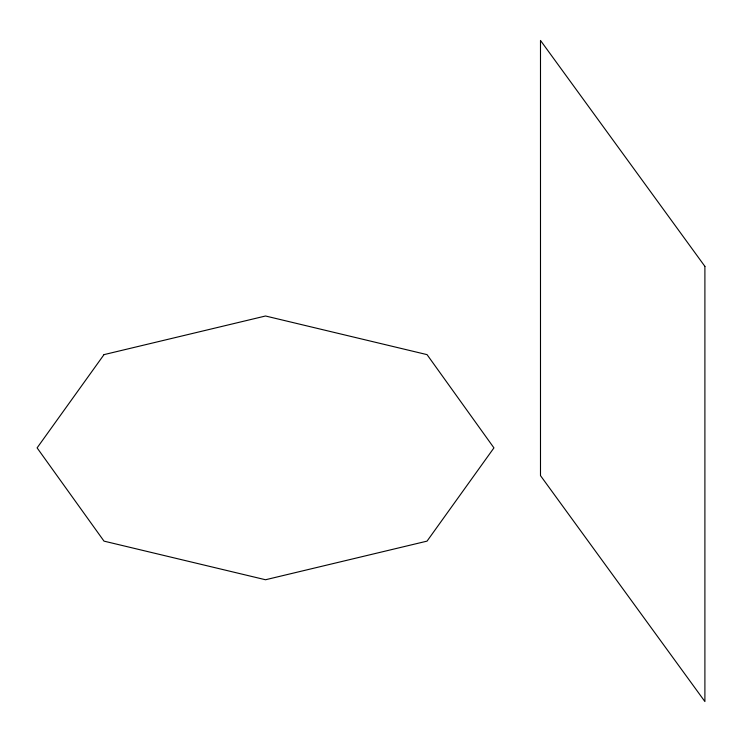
<?xml version="1.0" encoding="UTF-8"?>
<svg xmlns="http://www.w3.org/2000/svg" width="742" height="742" viewBox="0 0 742 742"><rect width="100%" height="100%" fill="white"/><g stroke="black" fill="none" stroke-linecap="round" stroke-linejoin="round"><path stroke-width="1.11" d="M104.001 354.63L37.1 447.88L104.001 541.131L265.525 579.752L427.04 541.131L493.94 447.88L427.04 354.63L265.525 315.999L104.001 354.63M704.9 266.378L540.491 40.448L540.491 475.622L704.9 701.552L704.9 266.378"/></g></svg>
